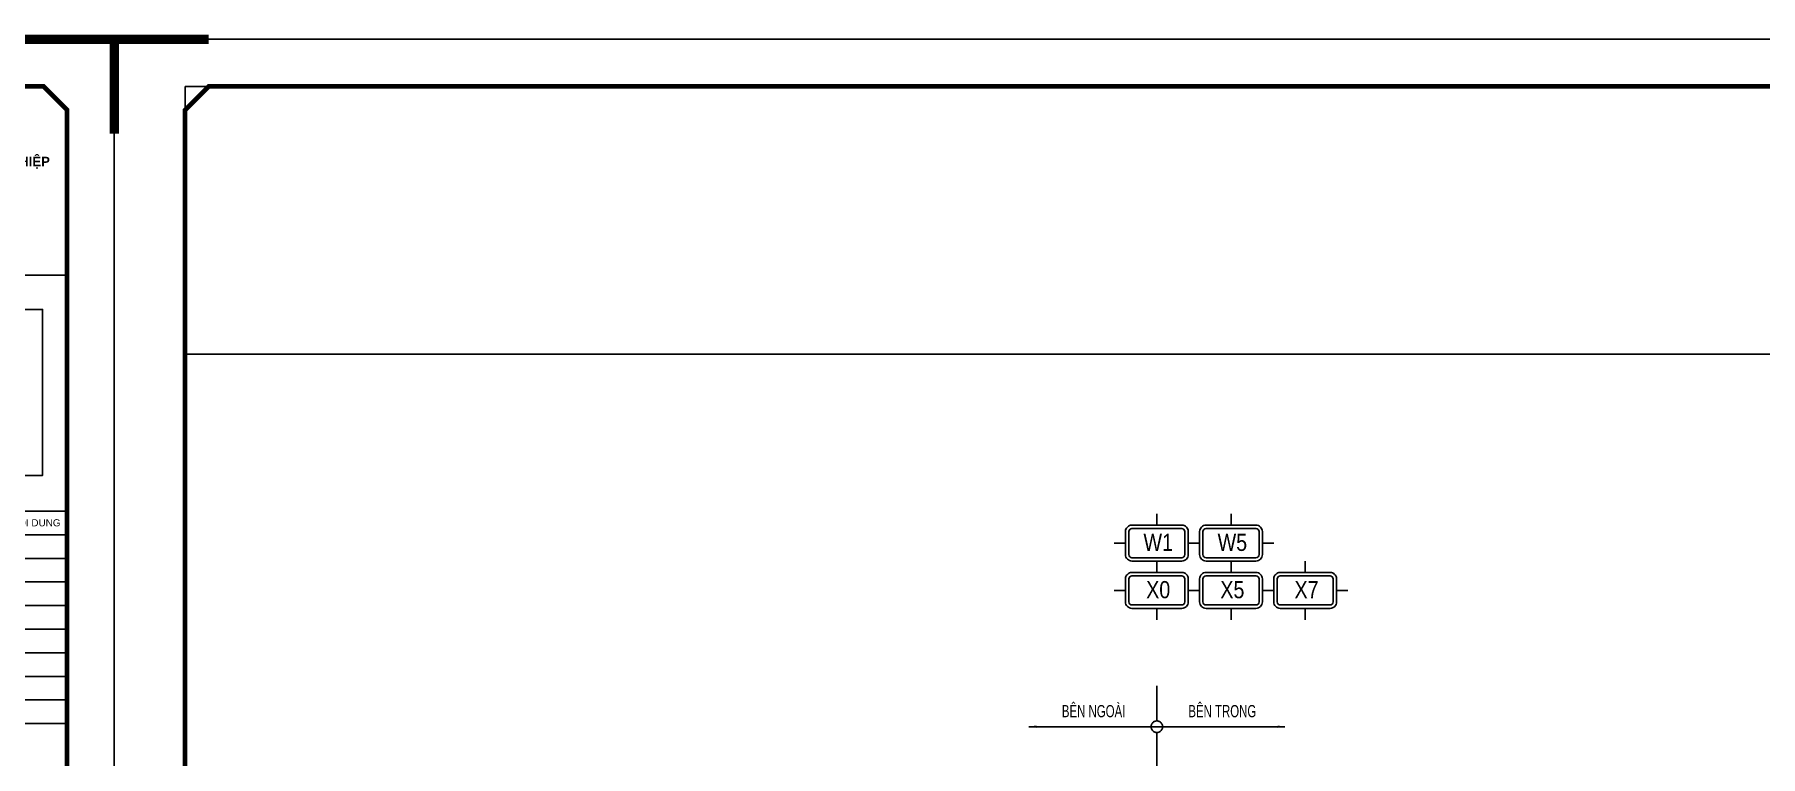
# Model space of a CAD drawing. Header units: inches. Extents: x 340055 to 349452, y -34649 to -30845.
# Drawn here: x 344159 to 344583.1, y -32467.6 to -32290.2 of the extents above; entities that cross this region are included whole.
import ezdxf
from ezdxf.enums import TextEntityAlignment as Align

# ---------------------------------------------------------------- set-up
doc = ezdxf.new("R2010")
doc.units = ezdxf.units.IN
doc.header["$MEASUREMENT"] = 0
doc.linetypes.add('CENTER2', pattern=[28.575, 19.05, -3.175, 3.175, -3.175])
for name, color, linetype in [('3', 3, 'Continuous'), ('7', 7, 'Continuous'), ('8', 8, 'Continuous'), ('flashing', 6, 'Continuous'), ('NET IN', 3, 'Continuous')]:
    doc.layers.add(name, color=color, linetype=linetype)
for name, color, linetype, lineweight in [('TL-TIILE BLOCK A2$0$TL-TITLE BLOCK - TEXT @ 1', 7, 'Continuous', 25), ('TL-TIILE BLOCK A2$0$TL-TITLE BLOCK 1', 7, 'Continuous', 50), ('TL-TIILE BLOCK A2$0$TL-TITLE BLOCK 2', 7, 'Continuous', 25), ('TL-TITLE BLOCK - TEXT', 7, 'Continuous', 25)]:
    doc.layers.add(name, color=color, linetype=linetype, lineweight=lineweight)
doc.styles.add('hx2', font='')
doc.styles.add('ST1H', font='vnshxh.shx', dxfattribs={"width": 0.7})
doc.styles.add('TL-TIILE BLOCK A2$0$MEP-TEXT T.BLOCK 1', font='arial.ttf', dxfattribs={"height": 1.5})
doc.styles.add('TL-TIILE BLOCK A2$0$MEP-TEXT T.BLOCK 3', font='arial.ttf', dxfattribs={"height": 3})
doc.styles.get('hx2').set_extended_font_data('.VnArial NarrowH')
doc.dimstyles.new('3', dxfattribs={"dimtxt": 3.5, "dimasz": 1.8, "dimexe": 1, "dimexo": 0, "dimgap": 1, "dimtad": 1, "dimdec": 0, "dimlfac": 3, "dimzin": 0, "dimdsep": 46, "dimtxsty": 'ST1H', "dimblk": 'OBLIQUE', "dimcen": 1, "dimdle": 1, "dimclrd": 8, "dimclre": 8, "dimclrt": 3, "dimadec": 0, "dimazin": 0, "dimtfac": 1, "dimtdec": 0, "dimtix": 1, "dimtofl": 0, "dimtmove": 1, "dimatfit": 3, "dimfxl": 0, "dimtolj": 1, "dimtzin": 0, "dimlwd": -1, "dimlwe": -1, "dimarcsym": 0})

# ---------------------------------------------------------------- blocks, each defined once
blk = doc.blocks.new('_Oblique')
at = {"color": 0, "linetype": 'ByBlock', "lineweight": -2}
blk.add_line((-0.5, -0.5), (0.5, 0.5), dxfattribs=at)
blk = doc.blocks.new('TENTRUC')
at = {"layer": '7'}
for p, q in [((0, 8.27), (0, 10.26)), ((-7.48, 5.13), (-5.48, 5.13)), ((5.48, 5.13), (7.48, 5.13)), ((0, 0), (0, 2))]:
    blk.add_line(p, q, dxfattribs=at)
blk.add_lwpolyline([(-4.36, 8.27), (4.36, 8.27, -0.414214), (5.48, 7.14), (5.48, 3.12, -0.414214), (4.36, 2), (-4.36, 2, -0.414214), (-5.48, 3.12), (-5.48, 7.14, -0.414214)], format="xyb", close=True, dxfattribs=at)
at = {"layer": '8', "ltscale": 15}
blk.add_lwpolyline([(-4.36, 7.68), (4.36, 7.68, -0.414214), (4.9, 7.14), (4.9, 3.12, -0.414214), (4.36, 2.58), (-4.36, 2.58, -0.414214), (-4.9, 3.12), (-4.9, 7.14, -0.414214)], format="xyb", close=True, dxfattribs=at)
at = {"layer": '3', "style": 'hx2'}
blk.add_attdef('TR', text='', height=2.9, dxfattribs=at).set_placement((-0.16, 3.83), align=Align.CENTER)
blk = doc.blocks.new('kt kien truc 1')
at = {"layer": 'Defpoints'}
for p in [(20, 410), (15, 405)]:
    blk.add_line(p, (15, 410), dxfattribs=at)
at = {"layer": 'Defpoints', "color": 8, "const_width": 2}
for points in [[(0, 400), (0, 420), (20, 420)], [(594, 400), (594, 420), (574, 420)]]:
    blk.add_lwpolyline(points, dxfattribs=at)
at = {"layer": 'Defpoints', "color": 8}
blk.add_lwpolyline([(0, 0), (594, 0), (594, 420), (0, 420)], close=True, dxfattribs=at)
at = {"layer": 'TL-TIILE BLOCK A2$0$TL-TITLE BLOCK 1', "const_width": 1}
blk.add_lwpolyline([(20, 10), (579, 10), (584, 15), (584, 405), (579, 410), (20, 410), (15, 405), (15, 15)], close=True, dxfattribs=at)
at = {"layer": 'TL-TIILE BLOCK A2$0$TL-TITLE BLOCK 2'}
for p, q in [((584, 370), (509, 370)), ((584, 320), (509, 320)), ((584, 320), (509, 320)), ((584, 315), (509, 315)), ((584, 310), (509, 310)), ((584, 305), (509, 305)), ((584, 300), (509, 300)), ((584, 295), (509, 295)), ((584, 290), (509, 290)), ((584, 285), (509, 285)), ((584, 280), (509, 280)), ((584, 275), (509, 275))]:
    blk.add_line(p, q, dxfattribs=at)
at = {"layer": 'TL-TITLE BLOCK - TEXT'}
blk.add_lwpolyline([(513.08, 362.74), (578.82, 362.74), (578.82, 327.57), (513.08, 327.57)], close=True, dxfattribs=at)
at = {"layer": 'TL-TIILE BLOCK A2$0$TL-TITLE BLOCK - TEXT @ 1', "attachment_point": 1}
for s, width, insert, char_height, style in [('\\pi0.50923;{\\fArial|b1|i0|c0|p34;MỞ RỘNG XƯỞNG SẢN XUẤT SƠN CÔNG NGHIỆP}', 68.8384, (511.72, 395.1), 2, 'TL-TIILE BLOCK A2$0$MEP-TEXT T.BLOCK 3'), ('REVISE CONTENT | NỘI DUNG', 37.618, (552.04, 318.29), 1.5, 'TL-TIILE BLOCK A2$0$MEP-TEXT T.BLOCK 1')]:
    blk.add_mtext_dynamic_manual_height_columns(s, width=width, gutter_width=15, heights=[0], dxfattribs=dict(at, insert=insert, char_height=char_height, style=style))

msp = doc.modelspace()

# ---------------------------------------------------------------- linework, layer by layer
at = {"color": 1, "true_color": 0xfa051e}
for p, q in [((344434.7653, -32450.2296), (344434.7653, -32458.8273)), ((344434.7653, -32461.6658), (344434.7653, -32474.863))]:
    msp.add_line(p, q, dxfattribs=at)
at = {"color": 8}
msp.add_lwpolyline([(344195.9639, -32368.7455), (344765.3019, -32368.7455), (344765.3019, -32720.3253), (344195.9639, -32720.3253)], close=True, dxfattribs=at)
at = {"color": 8, "linetype": 'CENTER2'}
msp.add_circle((344434.7653, -32460.2465), 1.4192, dxfattribs=at)
at = {"layer": 'NET IN'}
msp.add_lwpolyline([(343489.7906, -32291.3349), (344178.5705, -32291.3349), (344178.5705, -32777.9354), (343489.7906, -32777.9354)], close=True, dxfattribs=at)

# ---------------------------------------------------------------- block references
at = {"layer": '3', "xscale": 1.159562065285868, "yscale": 1.159562065285868, "zscale": 1.159562065285868}
msp.add_blockref('kt kien truc 1', (343489.7906, -32778.3509), dxfattribs=at)
at = {"layer": '3'}
ref = msp.add_blockref('TENTRUC', (344434.7653, -32407.9186), dxfattribs=dict(at, xscale=1.40625, yscale=1.40625, zscale=1.40625, rotation=180))
ref.add_attrib('TR', 'W1', dxfattribs={"layer": '0', "height": 4.21875, "style": 'hx2'}).set_placement((344435.1011, -32417.0623), align=Align.CENTER)
ref = msp.add_blockref('TENTRUC', (344452.9879, -32407.9186), dxfattribs=dict(at, xscale=1.40625, yscale=1.40625, zscale=1.40625, rotation=180))
ref.add_attrib('TR', 'W5', dxfattribs={"layer": '0', "height": 4.21875, "style": 'hx2'}).set_placement((344453.3238, -32417.0623), align=Align.CENTER)
ref = msp.add_blockref('TENTRUC', (344434.7653, -32419.5441), dxfattribs=dict(at, xscale=1.40625, yscale=1.40625, zscale=1.40625, rotation=180))
ref.add_attrib('TR', 'X0', dxfattribs={"layer": '0', "height": 4.21875, "style": 'hx2'}).set_placement((344435.1011, -32428.6877), align=Align.CENTER)
ref = msp.add_blockref('TENTRUC', (344452.9879, -32419.5441), dxfattribs=dict(at, xscale=1.40625, yscale=1.40625, zscale=1.40625, rotation=180))
ref.add_attrib('TR', 'x5', dxfattribs={"layer": '0', "height": 4.21875, "style": 'hx2'}).set_placement((344453.3238, -32428.6877), align=Align.CENTER)
ref = msp.add_blockref('TENTRUC', (344471.2105, -32419.5441), dxfattribs=dict(at, xscale=1.40625, yscale=1.40625, zscale=1.40625, rotation=180))
ref.add_attrib('TR', 'X7', dxfattribs={"layer": '0', "height": 4.21875, "style": 'hx2'}).set_placement((344471.5464, -32428.6877), align=Align.CENTER)

# ---------------------------------------------------------------- leaders
at = {"layer": 'flashing', "color": 1, "true_color": 0xfa051e}
for points in [[(344403.3103, -32460.2465), (344434.7653, -32460.2465)], [(344466.2203, -32460.2465), (344434.7653, -32460.2465)]]:
    msp.add_leader(points, dimstyle='3', override={"dimgap": 1, "dimtad": 0}, dxfattribs=at)

# ---------------------------------------------------------------- next in the draw order: texts
at = {"layer": '3', "char_height": 3, "style": 'ST1H', "bg_fill": 2}
for s, insert, attachment_point in [('\\A1;B£N NGOµI', (344427.031, -32456.4503), 6), ('\\A1;B£N TRONG', (344442.4997, -32456.4503), 4)]:
    msp.add_mtext(s, dxfattribs=dict(at, insert=insert, attachment_point=attachment_point))

# ---------------------------------------------------------------- next in the draw order: linework, layer by layer
at = {"layer": 'NET IN'}
msp.add_lwpolyline([(344178.5705, -32291.3349), (344867.3504, -32291.3349), (344867.3504, -32777.9354), (344178.5705, -32777.9354)], close=True, dxfattribs=at)

# ---------------------------------------------------------------- next in the draw order: block references
at = {"layer": '3', "xscale": 1.159562065285868, "yscale": 1.159562065285868, "zscale": 1.159562065285868}
msp.add_blockref('kt kien truc 1', (344178.5705, -32778.3509), dxfattribs=at)

doc.saveas('drawing.dxf')
